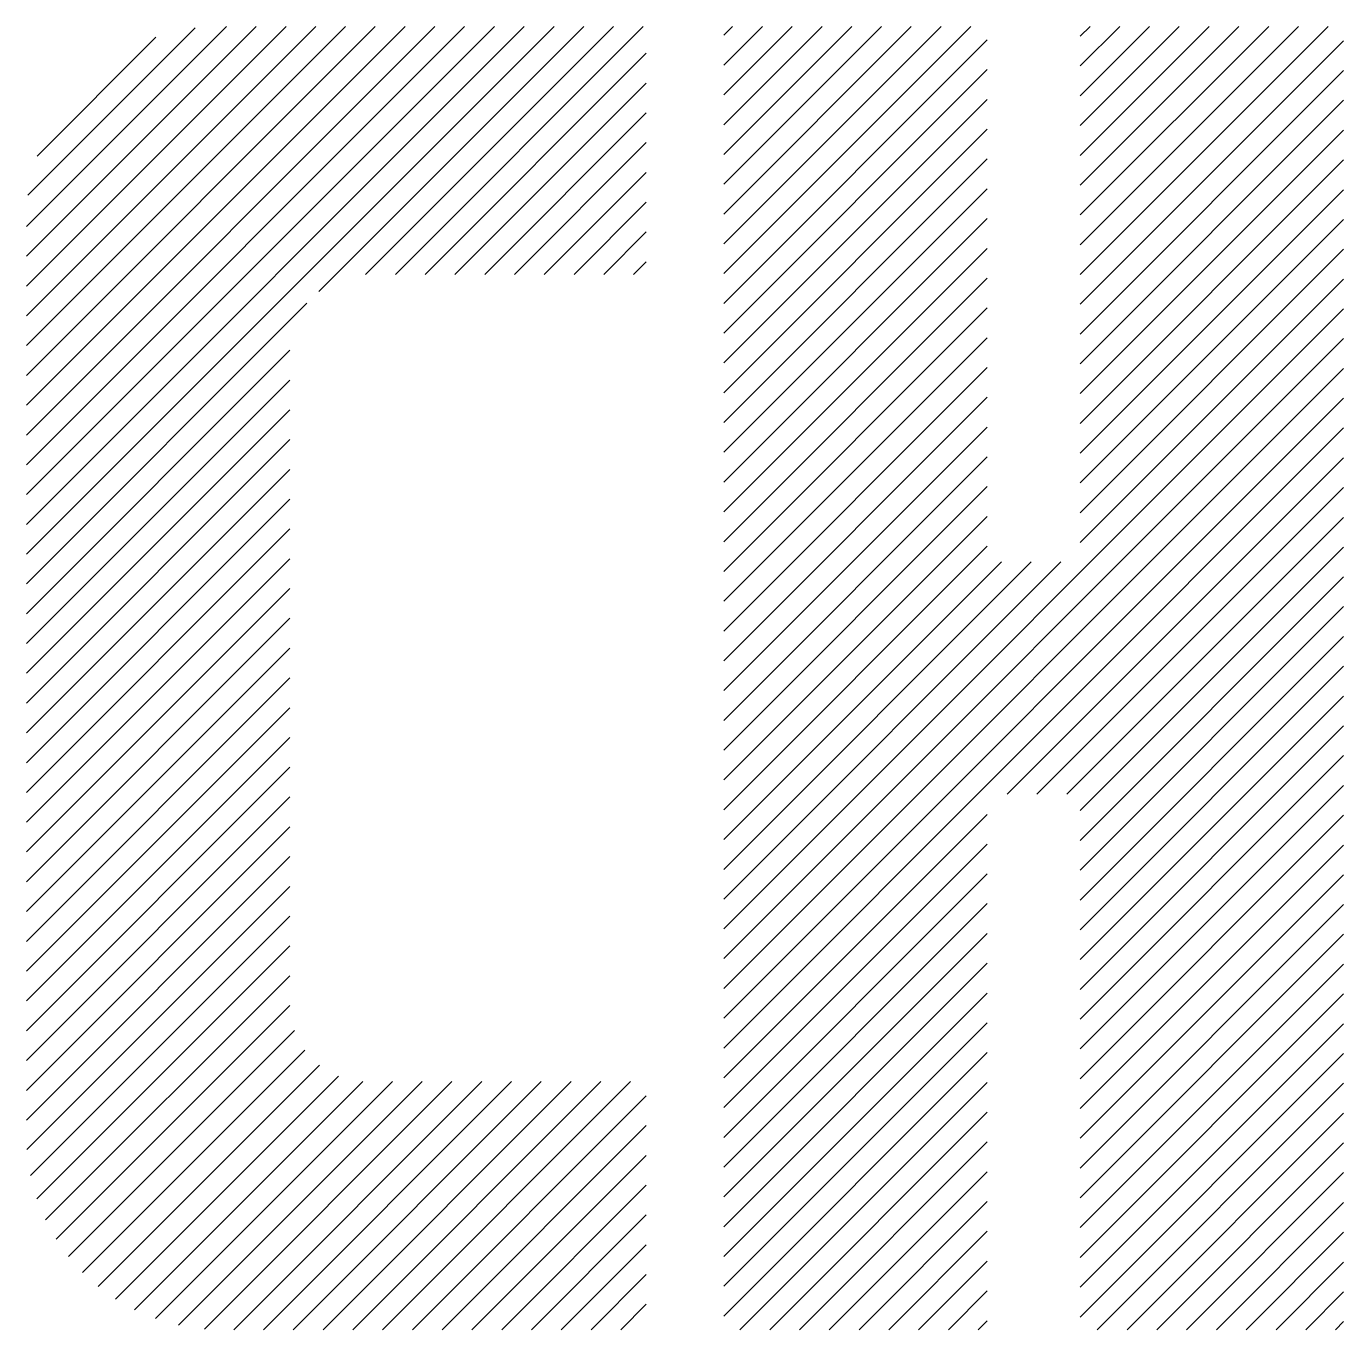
# Paper-space layout 'Layout1' of a CAD drawing. Extents: x -51516 to 7058931, y -29255 to 5150000.
# Drawn here: x 1534.42 to 1550.06, y 26.88 to 42.35 of the extents above; entities that cross this region are included whole.
import ezdxf

# ---------------------------------------------------------------- set-up
doc = ezdxf.new("R2010")
doc.units = 0
doc.header["$LTSCALE"] = 1000
doc.layers.get('0').update_dxf_attribs({"linetype": 'CONTINUOUS'})
doc.layers.add('COL', color=3, linetype='CONTINUOUS')

# ---------------------------------------------------------------- blocks, each defined once
blk = doc.blocks.new('*X')
at = {"color": 0}
for p, q in [((658.697, 36.089), (664.962, 42.354)), ((658.697, 36.443), (664.608, 42.354)), ((658.697, 36.796), (664.254, 42.354)), ((658.697, 37.15), (663.901, 42.354)), ((658.697, 37.503), (663.547, 42.354)), ((658.697, 37.857), (663.194, 42.354)), ((658.697, 38.21), (662.84, 42.354)), ((658.697, 38.564), (662.487, 42.354)), ((658.697, 38.918), (662.133, 42.354)), ((658.697, 39.271), (661.78, 42.354)), ((658.697, 39.625), (661.426, 42.354)), ((658.697, 39.978), (661.073, 42.354)), ((658.716, 40.351), (660.7, 42.335)), ((662.168, 39.207), (665.315, 42.354)), ((662.724, 39.41), (665.669, 42.354)), ((663.078, 39.41), (666.022, 42.354)), ((666.977, 39.419), (669.911, 42.354)), ((666.977, 39.773), (669.558, 42.354)), ((666.977, 40.126), (669.204, 42.354)), ((666.977, 40.48), (668.851, 42.354)), ((666.977, 40.834), (668.497, 42.354)), ((666.977, 41.187), (668.144, 42.354)), ((666.977, 41.541), (667.79, 42.354)), ((666.977, 41.894), (667.436, 42.354)), ((666.977, 42.248), (667.083, 42.354)), ((671.209, 39.409), (674.154, 42.354)), ((671.209, 39.762), (673.8, 42.354)), ((671.209, 40.116), (673.447, 42.354)), ((671.209, 40.469), (673.093, 42.354)), ((671.209, 40.823), (672.74, 42.354)), ((671.209, 41.176), (672.386, 42.354)), ((671.209, 41.53), (672.033, 42.354)), ((671.209, 41.884), (671.679, 42.354)), ((671.209, 42.237), (671.326, 42.354)), ((658.826, 40.815), (660.236, 42.225)), ((666.977, 39.066), (670.105, 42.194)), ((671.209, 39.055), (674.337, 42.183)), ((663.432, 39.41), (666.057, 42.035)), ((666.977, 38.712), (670.105, 41.84)), ((671.209, 38.702), (674.337, 41.83)), ((663.785, 39.41), (666.057, 41.681)), ((666.977, 38.359), (670.105, 41.487)), ((671.209, 38.348), (674.337, 41.476)), ((664.139, 39.41), (666.057, 41.328)), ((666.977, 38.005), (670.105, 41.133)), ((671.209, 37.995), (674.337, 41.123)), ((664.492, 39.41), (666.057, 40.974)), ((666.977, 37.652), (670.105, 40.78)), ((671.209, 37.641), (674.337, 40.769)), ((664.846, 39.41), (666.057, 40.621)), ((666.977, 37.298), (670.105, 40.426)), ((671.209, 37.287), (674.337, 40.415)), ((665.2, 39.41), (666.057, 40.267)), ((666.977, 36.944), (670.105, 40.072)), ((671.209, 36.934), (674.337, 40.062)), ((665.553, 39.41), (666.057, 39.914)), ((666.977, 36.591), (670.105, 39.719)), ((671.209, 36.58), (674.337, 39.708)), ((665.907, 39.41), (666.057, 39.56)), ((666.977, 36.237), (670.105, 39.365)), ((671.209, 36.227), (674.337, 39.355)), ((658.697, 35.736), (662.028, 39.067)), ((666.977, 35.884), (670.105, 39.012)), ((666.977, 31.641), (674.337, 39.001)), ((666.977, 35.53), (670.105, 38.658)), ((666.977, 31.288), (674.337, 38.648)), ((658.697, 35.382), (661.825, 38.51)), ((666.977, 35.177), (670.105, 38.305)), ((666.977, 30.934), (674.337, 38.294)), ((658.697, 35.028), (661.825, 38.156)), ((666.977, 34.823), (670.105, 37.951)), ((666.977, 30.581), (674.337, 37.941)), ((658.697, 34.675), (661.825, 37.803)), ((666.977, 34.47), (670.105, 37.598)), ((666.977, 30.227), (674.337, 37.587)), ((658.697, 34.321), (661.825, 37.449)), ((666.977, 34.116), (670.105, 37.244)), ((670.342, 33.239), (674.337, 37.233)), ((658.697, 33.968), (661.825, 37.096)), ((666.977, 33.763), (670.105, 36.891)), ((670.696, 33.239), (674.337, 36.88)), ((658.697, 33.614), (661.825, 36.742)), ((666.977, 33.409), (670.105, 36.537)), ((671.05, 33.239), (674.337, 36.526)), ((658.697, 33.261), (661.825, 36.389)), ((666.977, 33.055), (670.105, 36.183)), ((671.209, 33.045), (674.337, 36.173)), ((658.697, 32.907), (661.825, 36.035)), ((666.977, 31.995), (670.981, 35.999)), ((666.977, 32.348), (670.628, 35.999)), ((666.977, 32.702), (670.274, 35.999)), ((671.209, 32.691), (674.337, 35.819)), ((658.697, 32.554), (661.825, 35.682)), ((671.209, 32.338), (674.337, 35.466)), ((658.697, 32.2), (661.825, 35.328)), ((671.209, 31.984), (674.337, 35.112)), ((658.697, 31.846), (661.825, 34.974)), ((671.209, 31.631), (674.337, 34.759)), ((658.697, 31.493), (661.825, 34.621)), ((658.697, 31.139), (661.825, 34.267)), ((671.209, 31.277), (674.337, 34.405)), ((671.209, 30.923), (674.337, 34.051)), ((658.697, 30.786), (661.825, 33.914)), ((671.209, 30.57), (674.337, 33.698)), ((658.697, 30.432), (661.825, 33.56)), ((671.209, 30.216), (674.337, 33.344)), ((658.697, 30.079), (661.825, 33.207)), ((666.977, 29.873), (670.105, 33.001)), ((658.697, 29.725), (661.825, 32.853)), ((671.209, 29.863), (674.337, 32.991)), ((666.977, 29.52), (670.105, 32.648)), ((671.209, 29.509), (674.337, 32.637)), ((658.697, 29.372), (661.825, 32.5)), ((666.977, 29.166), (670.105, 32.294)), ((671.209, 29.156), (674.337, 32.284)), ((658.702, 29.024), (661.825, 32.146)), ((666.977, 28.813), (670.105, 31.941)), ((671.209, 28.802), (674.337, 31.93)), ((658.745, 28.713), (661.825, 31.792)), ((658.822, 28.436), (661.825, 31.439)), ((666.977, 28.459), (670.105, 31.587)), ((671.209, 28.449), (674.337, 31.577)), ((666.977, 28.106), (670.105, 31.234)), ((671.209, 28.095), (674.337, 31.223)), ((658.925, 28.186), (661.825, 31.085)), ((666.977, 27.752), (670.105, 30.88)), ((671.209, 27.741), (674.337, 30.869)), ((659.051, 27.958), (661.825, 30.732)), ((666.977, 27.399), (670.105, 30.527)), ((671.209, 27.388), (674.337, 30.516)), ((659.198, 27.751), (661.88, 30.434)), ((659.364, 27.564), (662.003, 30.203)), ((666.977, 27.045), (670.105, 30.173)), ((671.209, 27.034), (674.337, 30.162)), ((659.55, 27.396), (662.178, 30.024)), ((659.755, 27.248), (662.402, 29.895)), ((659.981, 27.121), (662.691, 29.83)), ((660.23, 27.016), (663.043, 29.828)), ((660.505, 26.938), (663.396, 29.828)), ((660.813, 26.892), (663.75, 29.828)), ((661.159, 26.884), (664.103, 29.828)), ((661.513, 26.884), (664.457, 29.828)), ((661.866, 26.884), (664.81, 29.828)), ((662.22, 26.884), (665.164, 29.828)), ((662.573, 26.884), (665.517, 29.828)), ((662.927, 26.884), (665.871, 29.828)), ((667.17, 26.884), (670.105, 29.819)), ((671.412, 26.884), (674.337, 29.809)), ((663.281, 26.884), (666.057, 29.661)), ((667.523, 26.884), (670.105, 29.466)), ((671.766, 26.884), (674.337, 29.455)), ((663.634, 26.884), (666.057, 29.307)), ((667.877, 26.884), (670.105, 29.112)), ((672.119, 26.884), (674.337, 29.102)), ((663.988, 26.884), (666.057, 28.953)), ((668.23, 26.884), (670.105, 28.759)), ((672.473, 26.884), (674.337, 28.748)), ((664.341, 26.884), (666.057, 28.6)), ((668.584, 26.884), (670.105, 28.405)), ((672.826, 26.884), (674.337, 28.395)), ((664.695, 26.884), (666.057, 28.246)), ((668.937, 26.884), (670.105, 28.052)), ((673.18, 26.884), (674.337, 28.041)), ((665.048, 26.884), (666.057, 27.893)), ((669.291, 26.884), (670.105, 27.698)), ((673.534, 26.884), (674.337, 27.687)), ((665.402, 26.884), (666.057, 27.539)), ((669.645, 26.884), (670.105, 27.345)), ((673.887, 26.884), (674.337, 27.334)), ((665.755, 26.884), (666.057, 27.186)), ((669.998, 26.884), (670.105, 26.991)), ((674.241, 26.884), (674.337, 26.98))]:
    blk.add_line(p, q, dxfattribs=at)

psp = doc.layouts.get("Layout1")

# ---------------------------------------------------------------- block references
at = {"color": 0}
psp.add_blockref('*X', (875.723, 0), dxfattribs=at)
at = {"layer": 'COL', "color": 0}
psp.add_blockref('*X', (875.723, 0), dxfattribs=at)
psp.add_blockref('*X', (875.723, 0), dxfattribs=at)
psp.add_blockref('*X', (875.723, 0), dxfattribs=at)
psp.add_blockref('*X', (875.723, 0), dxfattribs=at)
psp.add_blockref('*X', (875.723, 0), dxfattribs=at)
psp.add_blockref('*X', (875.723, 0), dxfattribs=at)
psp.add_blockref('*X', (875.723, 0), dxfattribs=at)
psp.add_blockref('*X', (875.723, 0), dxfattribs=at)
psp.add_blockref('*X', (875.723, 0), dxfattribs=at)
psp.add_blockref('*X', (875.723, 0), dxfattribs=at)
psp.add_blockref('*X', (875.723, 0), dxfattribs=at)
psp.add_blockref('*X', (875.723, 0), dxfattribs=at)
psp.add_blockref('*X', (875.723, 0), dxfattribs=at)
psp.add_blockref('*X', (875.723, 0), dxfattribs=at)
psp.add_blockref('*X', (875.723, 0), dxfattribs=at)
psp.add_blockref('*X', (875.723, 0), dxfattribs=at)
psp.add_blockref('*X', (875.723, 0), dxfattribs=at)
psp.add_blockref('*X', (875.723, 0), dxfattribs=at)
psp.add_blockref('*X', (875.723, 0), dxfattribs=at)
psp.add_blockref('*X', (875.723, 0), dxfattribs=at)
psp.add_blockref('*X', (875.723, 0), dxfattribs=at)
psp.add_blockref('*X', (875.723, 0), dxfattribs=at)
psp.add_blockref('*X', (875.723, 0), dxfattribs=at)
psp.add_blockref('*X', (875.723, 0), dxfattribs=at)
psp.add_blockref('*X', (875.723, 0), dxfattribs=at)
psp.add_blockref('*X', (875.723, 0), dxfattribs=at)
psp.add_blockref('*X', (875.723, 0), dxfattribs=at)
psp.add_blockref('*X', (875.723, 0), dxfattribs=at)
psp.add_blockref('*X', (875.723, 0), dxfattribs=at)

doc.saveas('drawing.dxf')
